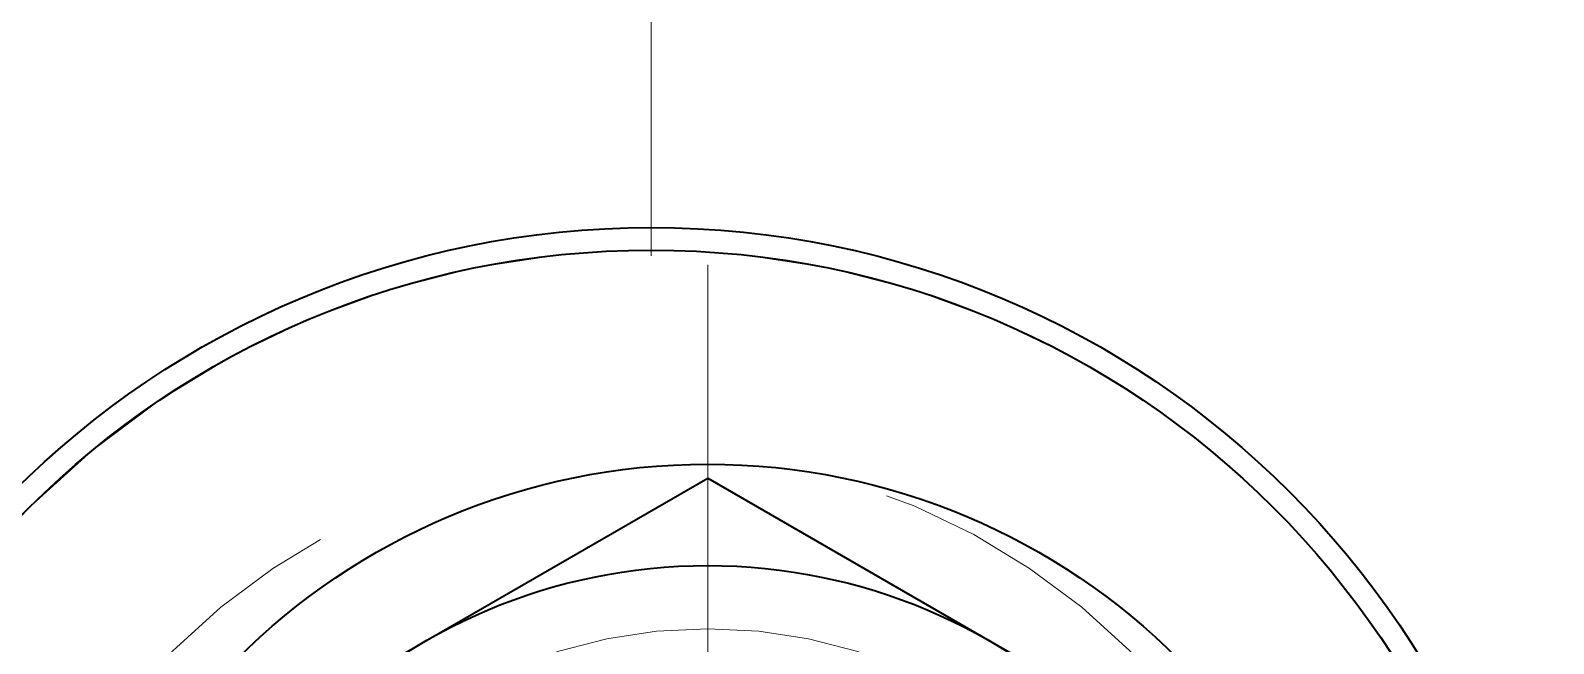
# Model space of a CAD drawing. Header units: millimetres. Extents: x 7914 to 16415, y -883 to 305.
# Drawn here: x 8306.22 to 8319.72, y -36.64 to -31.19 of the extents above; entities that cross this region are included whole.
import ezdxf

# ---------------------------------------------------------------- set-up
doc = ezdxf.new("R2010")
doc.units = ezdxf.units.MM
doc.linetypes.add('CENTER-HOKUTO', pattern=[23, 20, -1, 1, -1])
doc.linetypes.add('HIDDEN-HOKUTO', pattern=[3.8, 2.5, -1.3])
doc.layers.add('AM_7', color=2, linetype='CENTER-HOKUTO', lineweight=30)
doc.layers.add('AM_HID', color=1, linetype='HIDDEN-HOKUTO', lineweight=25)

msp = doc.modelspace()

# ---------------------------------------------------------------- linework, layer by layer
at = {"color": 7, "lineweight": 35, "ltscale": 0.144319}
for p, q in [((8307.223, -38.054), (8312.223, -35.169)), ((8312.223, -35.169), (8317.223, -38.054))]:
    msp.add_line(p, q, dxfattribs=at)
at = {"color": 7, "lineweight": 35}
for centre, radius in [((8311.723, -40.944), 8), ((8311.723, -40.944), 7.8), ((8312.223, -40.944), 5.9), ((8312.223, -40.944), 5)]:
    msp.add_circle(centre, radius, dxfattribs=at)
at = {"layer": 'AM_7', "color": 2, "lineweight": 13}
for p, q in [((8311.723, -33.194), (8311.723, 35.806)), ((8312.223, -33.274), (8312.223, -48.614))]:
    msp.add_line(p, q, dxfattribs=at)
at = {"layer": 'AM_HID', "color": 1, "lineweight": 13, "ltscale": 4}
for centre, radius in [((8311.723, -40.944), 7.8), ((8311.723, -40.944), 6), ((8312.223, -40.944), 4.44)]:
    msp.add_circle(centre, radius, dxfattribs=at)

doc.saveas('drawing.dxf')
